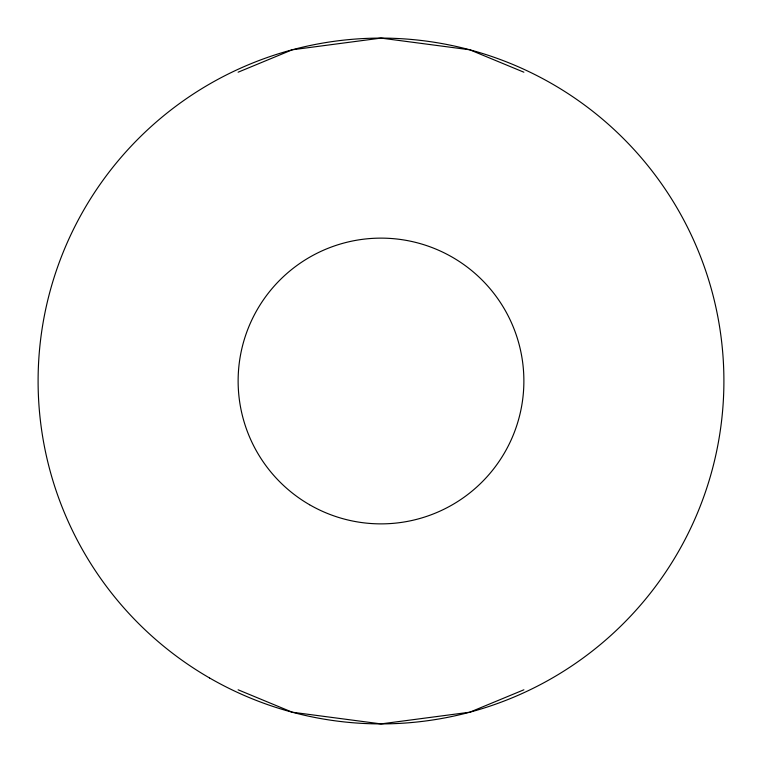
<?xml version="1.0" encoding="UTF-8"?>
<svg xmlns="http://www.w3.org/2000/svg" width="762" height="762" viewBox="0 0 762 762"><rect width="100%" height="100%" fill="white"/><g stroke="black" fill="none" stroke-linecap="round" stroke-linejoin="round"><path stroke-width="1.14" d="M238.125 72.2L292.256 49.787L381 38.1L469.744 49.787L523.875 72.2M523.875 689.801L469.744 712.213L381 723.9L292.256 712.213L238.125 689.801M209.55 677.961A342.9 342.9 0 0 0 723.9 381A342.9 342.9 0 0 0 209.55 84.039A342.9 342.9 0 0 0 209.55 677.961M309.562 504.73A142.875 142.875 0 0 0 523.875 381A142.875 142.875 0 0 0 309.562 257.27A142.875 142.875 0 0 0 309.562 504.73"/></g></svg>
